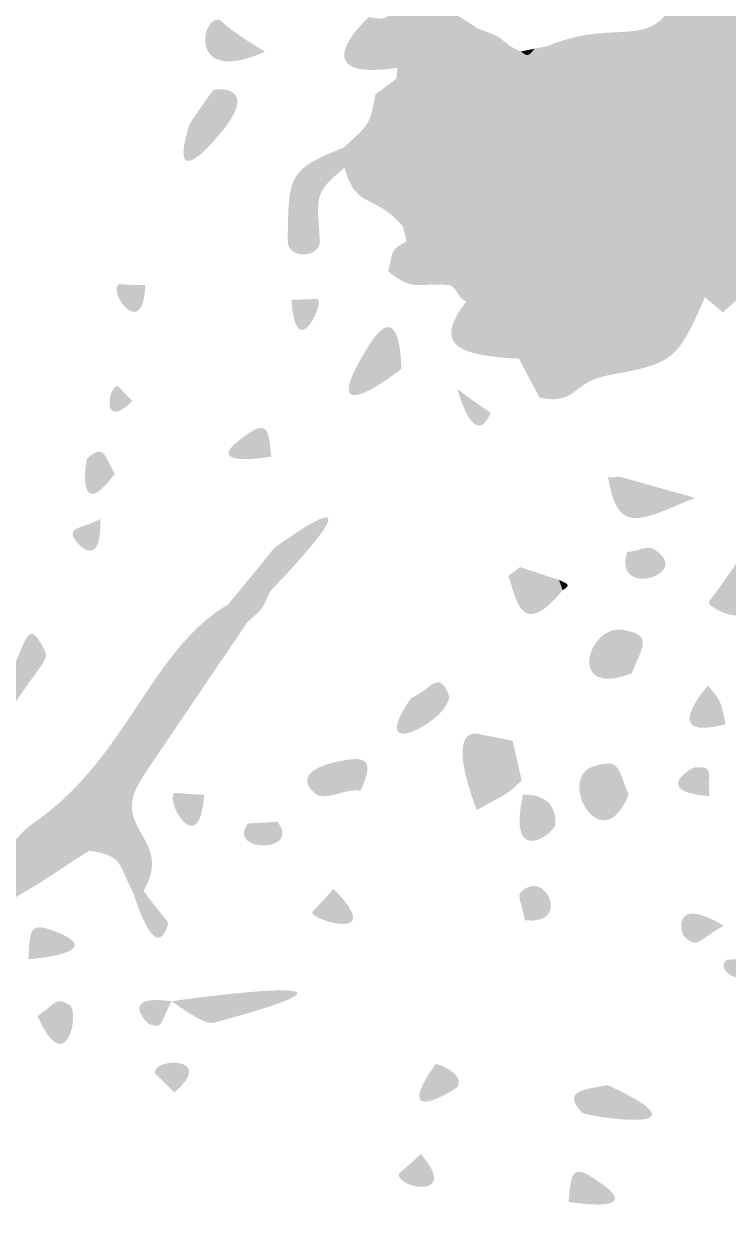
# Model space of a CAD drawing. Header units: millimetres. Extents: x 1061 to 1250, y 28 to 134.
# Drawn here: x 1070.76 to 1078.8, y 59.61 to 73.22 of the extents above; entities that cross this region are included whole.
import ezdxf

# ---------------------------------------------------------------- set-up
doc = ezdxf.new("R2010")
doc.units = ezdxf.units.MM

msp = doc.modelspace()

# ---------------------------------------------------------------- hatches: boundary and pattern name
at = {"true_color": 0x080808, "transparency": 33554687}
h = msp.add_hatch(color=18, dxfattribs=at)
edge = h.paths.add_edge_path(flags=0)
edge.add_spline(control_points=[(1089.765, 75.348), (1089.759, 74.731), (1089.691, 74.723), (1089.135, 74.515), (1089.111, 74.531), (1088.188, 75.013), (1088.89, 74.261), (1088.89, 74.261), (1088.77, 73.86), (1088.77, 73.86), (1088.475, 73.867), (1086.785, 73.911), (1085.174, 73.063), (1084.411, 72.838), (1084.424, 72.864), (1083.72, 72.504), (1083.226, 72.41), (1083.194, 72.472), (1082.875, 72.055), (1082.713, 71.903), (1082.732, 71.931), (1082.511, 71.83), (1081.056, 71.963), (1081.036, 71.879), (1081.009, 71.761), (1080.903, 71.313), (1081.047, 71.265), (1080.71, 70.946), (1080.446, 70.964), (1080.466, 70.971), (1080.213, 71.073), (1080.187, 71.576), (1080.285, 71.574), (1080.257, 71.605), (1080.224, 71.643), (1080.165, 71.71), (1079.705, 71.325), (1079.122, 71.14), (1078.601, 70.218), (1078.535, 70.1), (1078.218, 69.39), (1078.195, 69.348), (1077.436, 69.211), (1077.007, 69.133), (1077.081, 68.866), (1076.648, 68.955), (1076.648, 68.955), (1076.412, 69.4), (1076.412, 69.4), (1076.342, 69.946), (1076.401, 69.948), (1076.115, 70.417), (1076.115, 70.417), (1076.152, 70.758), (1076.152, 70.758), (1076.402, 71.663), (1075.917, 71.62), (1075.895, 72.559), (1076.142, 72.357), (1076.12, 72.366), (1076.449, 72.346), (1076.449, 72.346), (1076.731, 72.964), (1076.731, 72.964), (1077.601, 73.332), (1077.992, 72.808), (1078.278, 73.733), (1078.595, 74.762), (1080.499, 72.465), (1081.673, 73.81), (1083.302, 74.626), (1083.437, 74.483), (1083.479, 74.497), (1084.546, 74.395), (1084.663, 74.916), (1084.71, 75.069), (1084.71, 75.069), (1084.992, 75.235), (1084.992, 75.235), (1085.028, 75.24), (1086.548, 75.412), (1085.226, 74.832), (1084.179, 74.373), (1085.908, 74.601), (1085.969, 74.61), (1086.321, 74.554), (1086.302, 74.555), (1086.638, 74.652), (1086.638, 74.652), (1086.979, 74.888), (1086.979, 74.888), (1086.979, 74.888), (1087.129, 74.914), (1087.129, 74.914), (1087.827, 75.312), (1087.839, 75.184), (1088.612, 75.242), (1089.213, 75.183), (1089.182, 75.208), (1089.765, 75.348)], knot_values=[0, 0, 0, 0, 1, 1, 1, 2, 2, 2, 3, 3, 3, 4, 4, 4, 5, 5, 5, 6, 6, 6, 7, 7, 7, 8, 8, 8, 9, 9, 9, 10, 10, 10, 11, 11, 11, 12, 12, 12, 13, 13, 13, 14, 14, 14, 15, 15, 15, 16, 16, 16, 17, 17, 17, 18, 18, 18, 19, 19, 19, 20, 20, 20, 21, 21, 21, 22, 22, 22, 23, 23, 23, 24, 24, 24, 25, 25, 25, 26, 26, 26, 27, 27, 27, 28, 28, 28, 29, 29, 29, 30, 30, 30, 31, 31, 31, 32, 32, 32, 33, 33, 33, 33], degree=3, periodic=1)
h = msp.add_hatch(color=18, dxfattribs=at)
edge = h.paths.add_edge_path(flags=0)
edge.add_spline(control_points=[(1075.069, 73.415), (1075.279, 73.396), (1075.266, 73.277), (1075.466, 73.379), (1075.503, 73.398), (1075.57, 73.432), (1075.935, 73.17), (1075.935, 73.17), (1075.833, 73.013), (1075.833, 73.013), (1075.833, 73.013), (1075.452, 72.877), (1075.452, 72.877), (1075.452, 72.877), (1075.025, 72.718), (1075.025, 72.718), (1073.915, 72.562), (1074.66, 73.261), (1074.699, 73.298), (1074.912, 73.252), (1074.885, 73.299), (1075.069, 73.415)], knot_values=[0, 0, 0, 0, 1, 1, 1, 2, 2, 2, 3, 3, 3, 4, 4, 4, 5, 5, 5, 6, 6, 6, 7, 7, 7, 7], degree=3, periodic=1)
h = msp.add_hatch(color=18, dxfattribs=at)
edge = h.paths.add_edge_path(flags=0)
edge.add_spline(control_points=[(1073.516, 72.903), (1072.643, 72.506), (1072.78, 73.295), (1072.984, 73.268), (1073.035, 73.262), (1072.999, 73.213), (1073.516, 72.903)], knot_values=[0, 0, 0, 0, 1, 1, 1, 2, 2, 2, 2], degree=3, periodic=1)
h = msp.add_hatch(color=18, dxfattribs=at)
edge = h.paths.add_edge_path(flags=0)
edge.add_spline(control_points=[(1075.935, 73.17), (1076.153, 73.087), (1076.132, 73.115), (1076.319, 72.961), (1076.318, 72.939), (1076.316, 72.958), (1076.449, 72.346), (1076.12, 72.366), (1076.142, 72.357), (1075.895, 72.559), (1075.895, 72.559), (1075.833, 73.013), (1075.833, 73.013), (1075.833, 73.013), (1075.935, 73.17), (1075.935, 73.17)], knot_values=[0, 0, 0, 0, 1, 1, 1, 2, 2, 2, 3, 3, 3, 4, 4, 4, 5, 5, 5, 5], degree=3, periodic=1)
h = msp.add_hatch(color=18, dxfattribs=at)
edge = h.paths.add_edge_path(flags=0)
edge.add_spline(control_points=[(1075.833, 73.013), (1075.833, 73.013), (1075.895, 72.559), (1075.895, 72.559), (1075.917, 71.62), (1076.402, 71.663), (1076.152, 70.758), (1075.927, 71.003), (1075.883, 70.989), (1075.955, 71.286), (1075.995, 71.45), (1075.925, 71.41), (1075.782, 71.378), (1074.747, 71.146), (1075.876, 70.622), (1076.115, 70.417), (1075.873, 70.039), (1075.831, 70.09), (1075.814, 70.056), (1075.724, 70.064), (1075.703, 70.231), (1075.614, 70.239), (1075.24, 70.272), (1075.226, 70.156), (1074.921, 70.396), (1074.968, 70.479), (1074.978, 70.451), (1075.033, 70.549), (1075.042, 70.564), (1075.033, 70.549), (1075.13, 70.741), (1075.13, 70.741), (1075.086, 70.915), (1075.086, 70.915), (1074.745, 71.296), (1074.553, 71.101), (1074.422, 71.578), (1074.422, 71.578), (1074.417, 71.81), (1074.417, 71.81), (1074.677, 72.064), (1074.712, 72.035), (1074.773, 72.414), (1074.773, 72.414), (1075.013, 72.594), (1075.013, 72.594), (1075.876, 72.101), (1075.475, 72.842), (1075.452, 72.877), (1075.452, 72.877), (1075.833, 73.013), (1075.833, 73.013)], knot_values=[0, 0, 0, 0, 1, 1, 1, 2, 2, 2, 3, 3, 3, 4, 4, 4, 5, 5, 5, 6, 6, 6, 7, 7, 7, 8, 8, 8, 9, 9, 9, 10, 10, 10, 11, 11, 11, 12, 12, 12, 13, 13, 13, 14, 14, 14, 15, 15, 15, 16, 16, 16, 17, 17, 17, 17], degree=3, periodic=1)
h = msp.add_hatch(color=18, dxfattribs=at)
edge = h.paths.add_edge_path(flags=0)
edge.add_spline(control_points=[(1076.319, 72.961), (1076.319, 72.961), (1076.432, 72.905), (1076.432, 72.905), (1076.517, 72.848), (1076.513, 72.844), (1076.591, 72.937), (1076.591, 72.937), (1076.731, 72.964), (1076.731, 72.964), (1076.731, 72.964), (1076.449, 72.346), (1076.449, 72.346), (1076.316, 72.958), (1076.318, 72.939), (1076.319, 72.961)], knot_values=[0, 0, 0, 0, 1, 1, 1, 2, 2, 2, 3, 3, 3, 4, 4, 4, 5, 5, 5, 5], degree=3, periodic=1)
h = msp.add_hatch(color=18, dxfattribs=at)
edge = h.paths.add_edge_path(flags=0)
edge.add_spline(control_points=[(1076.432, 72.905), (1076.432, 72.905), (1076.591, 72.937), (1076.591, 72.937), (1076.513, 72.844), (1076.517, 72.848), (1076.432, 72.905)], knot_values=[0, 0, 0, 0, 1, 1, 1, 2, 2, 2, 2], degree=3, periodic=1)
h = msp.add_hatch(color=18, dxfattribs=at)
edge = h.paths.add_edge_path(flags=0)
edge.add_spline(control_points=[(1075.452, 72.877), (1075.475, 72.842), (1075.876, 72.101), (1075.013, 72.594), (1075.013, 72.594), (1075.025, 72.718), (1075.025, 72.718), (1075.025, 72.718), (1075.452, 72.877), (1075.452, 72.877)], knot_values=[0, 0, 0, 0, 1, 1, 1, 2, 2, 2, 3, 3, 3, 3], degree=3, periodic=1)
h = msp.add_hatch(color=18, dxfattribs=at)
edge = h.paths.add_edge_path(flags=0)
edge.add_spline(control_points=[(1072.654, 72.078), (1072.675, 72.109), (1072.895, 72.436), (1072.924, 72.461), (1072.957, 72.491), (1073.514, 72.525), (1072.947, 71.905), (1072.947, 71.905), (1072.654, 72.078), (1072.654, 72.078)], knot_values=[0, 0, 0, 0, 1, 1, 1, 2, 2, 2, 3, 3, 3, 3], degree=3, periodic=1)
h = msp.add_hatch(color=18, dxfattribs=at)
edge = h.paths.add_edge_path(flags=0)
edge.add_spline(control_points=[(1072.654, 72.078), (1072.654, 72.078), (1072.947, 71.905), (1072.947, 71.905), (1072.934, 71.881), (1072.396, 71.259), (1072.654, 72.078)], knot_values=[0, 0, 0, 0, 1, 1, 1, 2, 2, 2, 2], degree=3, periodic=1)
h = msp.add_hatch(color=18, dxfattribs=at)
edge = h.paths.add_edge_path(flags=0)
edge.add_spline(control_points=[(1074.417, 71.81), (1074.417, 71.81), (1074.422, 71.578), (1074.422, 71.578), (1074.058, 71.278), (1074.112, 71.243), (1074.141, 70.749), (1074.153, 70.549), (1073.771, 70.524), (1073.774, 70.749), (1073.784, 71.465), (1073.765, 71.561), (1074.417, 71.81)], knot_values=[0, 0, 0, 0, 1, 1, 1, 2, 2, 2, 3, 3, 3, 4, 4, 4, 4], degree=3, periodic=1)
h = msp.add_hatch(color=18, dxfattribs=at)
edge = h.paths.add_edge_path(flags=0)
edge.add_spline(control_points=[(1076.152, 70.758), (1076.152, 70.758), (1076.115, 70.417), (1076.115, 70.417), (1075.876, 70.622), (1074.747, 71.146), (1075.782, 71.378), (1075.925, 71.41), (1075.995, 71.45), (1075.955, 71.286), (1075.883, 70.989), (1075.927, 71.003), (1076.152, 70.758)], knot_values=[0, 0, 0, 0, 1, 1, 1, 2, 2, 2, 3, 3, 3, 4, 4, 4, 4], degree=3, periodic=1)
h = msp.add_hatch(color=18, dxfattribs=at)
edge = h.paths.add_edge_path(flags=0)
edge.add_spline(control_points=[(1079.705, 71.325), (1079.98, 71.239), (1079.965, 71.279), (1080.213, 71.073), (1080.466, 70.971), (1080.446, 70.964), (1080.71, 70.946), (1080.71, 70.946), (1081.051, 70.601), (1081.051, 70.601), (1081.051, 70.601), (1080.923, 70.416), (1080.923, 70.416), (1080.923, 70.416), (1080.879, 70.326), (1080.879, 70.326), (1079.894, 70.127), (1079.847, 70.483), (1078.91, 70.083), (1078.91, 70.083), (1078.74, 69.928), (1078.74, 69.928), (1078.74, 69.928), (1078.535, 70.1), (1078.535, 70.1), (1078.601, 70.218), (1079.122, 71.14), (1079.705, 71.325)], knot_values=[0, 0, 0, 0, 1, 1, 1, 2, 2, 2, 3, 3, 3, 4, 4, 4, 5, 5, 5, 6, 6, 6, 7, 7, 7, 8, 8, 8, 9, 9, 9, 9], degree=3, periodic=1)
h = msp.add_hatch(color=18, dxfattribs=at)
edge = h.paths.add_edge_path(flags=0)
edge.add_spline(control_points=[(1075.13, 70.741), (1075.033, 70.549), (1075.042, 70.564), (1075.033, 70.549), (1074.978, 70.451), (1074.968, 70.479), (1074.921, 70.396), (1074.979, 70.63), (1074.938, 70.634), (1075.13, 70.741)], knot_values=[0, 0, 0, 0, 1, 1, 1, 2, 2, 2, 3, 3, 3, 3], degree=3, periodic=1)
h = msp.add_hatch(color=18, dxfattribs=at)
edge = h.paths.add_edge_path(flags=0)
edge.add_spline(control_points=[(1076.115, 70.417), (1076.401, 69.948), (1076.342, 69.946), (1076.412, 69.4), (1075.746, 69.435), (1075.411, 69.538), (1075.814, 70.056), (1075.831, 70.09), (1075.873, 70.039), (1076.115, 70.417)], knot_values=[0, 0, 0, 0, 1, 1, 1, 2, 2, 2, 3, 3, 3, 3], degree=3, periodic=1)
h = msp.add_hatch(color=18, dxfattribs=at)
edge = h.paths.add_edge_path(flags=0)
edge.add_spline(control_points=[(1072.149, 70.239), (1072.13, 69.607), (1071.735, 70.136), (1071.838, 70.241), (1071.855, 70.259), (1071.838, 70.241), (1072.149, 70.239)], knot_values=[0, 0, 0, 0, 1, 1, 1, 2, 2, 2, 2], degree=3, periodic=1)
h = msp.add_hatch(color=18, dxfattribs=at)
edge = h.paths.add_edge_path(flags=0)
edge.add_spline(control_points=[(1073.816, 70.074), (1074.122, 70.074), (1074.106, 70.094), (1074.122, 70.074), (1074.177, 70.006), (1073.865, 69.328), (1073.816, 70.074)], knot_values=[0, 0, 0, 0, 1, 1, 1, 2, 2, 2, 2], degree=3, periodic=1)
h = msp.add_hatch(color=18, dxfattribs=at)
edge = h.paths.add_edge_path(flags=0)
edge.add_spline(control_points=[(1075.071, 69.283), (1075.043, 69.259), (1074.03, 68.474), (1074.697, 69.547), (1075.064, 70.139), (1075.07, 69.32), (1075.071, 69.283)], knot_values=[0, 0, 0, 0, 1, 1, 1, 2, 2, 2, 2], degree=3, periodic=1)
h = msp.add_hatch(color=18, dxfattribs=at)
edge = h.paths.add_edge_path(flags=0)
edge.add_spline(control_points=[(1072.002, 68.917), (1071.644, 68.561), (1071.725, 69.085), (1071.83, 69.086), (1071.849, 69.087), (1071.83, 69.086), (1072.002, 68.917)], knot_values=[0, 0, 0, 0, 1, 1, 1, 2, 2, 2, 2], degree=3, periodic=1)
h = msp.add_hatch(color=18, dxfattribs=at)
edge = h.paths.add_edge_path(flags=0)
edge.add_spline(control_points=[(1075.709, 69.057), (1076.083, 68.765), (1076.099, 68.799), (1076.083, 68.765), (1075.898, 68.365), (1075.719, 69.02), (1075.709, 69.057)], knot_values=[0, 0, 0, 0, 1, 1, 1, 2, 2, 2, 2], degree=3, periodic=1)
h = msp.add_hatch(color=18, dxfattribs=at)
edge = h.paths.add_edge_path(flags=0)
edge.add_spline(control_points=[(1073.586, 68.282), (1073.557, 68.277), (1072.701, 68.132), (1073.329, 68.549), (1073.556, 68.699), (1073.557, 68.553), (1073.586, 68.282)], knot_values=[0, 0, 0, 0, 1, 1, 1, 2, 2, 2, 2], degree=3, periodic=1)
h = msp.add_hatch(color=18, dxfattribs=at)
edge = h.paths.add_edge_path(flags=0)
edge.add_spline(control_points=[(1071.801, 68.086), (1071.36, 67.489), (1071.465, 68.245), (1071.489, 68.265), (1071.681, 68.426), (1071.674, 68.308), (1071.801, 68.086)], knot_values=[0, 0, 0, 0, 1, 1, 1, 2, 2, 2, 2], degree=3, periodic=1)
h = msp.add_hatch(color=18, dxfattribs=at)
edge = h.paths.add_edge_path(flags=0)
edge.add_spline(control_points=[(1073.283, 66.825), (1073.612, 67.222), (1073.602, 67.228), (1073.639, 67.254), (1075.015, 68.228), (1073.601, 66.774), (1073.573, 66.745), (1073.52, 66.788), (1073.532, 66.772), (1073.283, 66.825)], knot_values=[0, 0, 0, 0, 1, 1, 1, 2, 2, 2, 3, 3, 3, 3], degree=3, periodic=1)
h = msp.add_hatch(color=18, dxfattribs=at)
edge = h.paths.add_edge_path(flags=0)
edge.add_spline(control_points=[(1077.429, 68.053), (1077.531, 68.027), (1077.502, 68.067), (1077.583, 68.047), (1077.65, 68.029), (1077.645, 68.029), (1078.422, 67.812), (1077.802, 67.558), (1077.536, 67.367), (1077.429, 68.053)], knot_values=[0, 0, 0, 0, 1, 1, 1, 2, 2, 2, 3, 3, 3, 3], degree=3, periodic=1)
h = msp.add_hatch(color=18, dxfattribs=at)
edge = h.paths.add_edge_path(flags=0)
edge.add_spline(control_points=[(1071.635, 67.569), (1071.654, 67.006), (1071.402, 67.266), (1071.382, 67.289), (1071.221, 67.485), (1071.389, 67.442), (1071.635, 67.569)], knot_values=[0, 0, 0, 0, 1, 1, 1, 2, 2, 2, 2], degree=3, periodic=1)
h = msp.add_hatch(color=18, dxfattribs=at)
edge = h.paths.add_edge_path(flags=0)
edge.add_spline(control_points=[(1077.644, 67.19), (1077.872, 67.224), (1077.885, 67.3), (1078.025, 67.171), (1078.306, 66.914), (1077.494, 66.682), (1077.644, 67.19)], knot_values=[0, 0, 0, 0, 1, 1, 1, 2, 2, 2, 2], degree=3, periodic=1)
h = msp.add_hatch(color=18, dxfattribs=at)
edge = h.paths.add_edge_path(flags=0)
edge.add_spline(control_points=[(1078.93, 67.123), (1079.315, 66.128), (1078.609, 66.553), (1078.586, 66.598), (1078.564, 66.643), (1078.611, 66.636), (1078.93, 67.123)], knot_values=[0, 0, 0, 0, 1, 1, 1, 2, 2, 2, 2], degree=3, periodic=1)
h = msp.add_hatch(color=18, dxfattribs=at)
edge = h.paths.add_edge_path(flags=0)
edge.add_spline(control_points=[(1076.425, 67.022), (1076.425, 67.022), (1076.87, 66.874), (1076.87, 66.874), (1076.87, 66.874), (1076.912, 66.758), (1076.912, 66.758), (1076.421, 66.155), (1076.376, 66.708), (1076.291, 66.92), (1076.291, 66.92), (1076.425, 67.022), (1076.425, 67.022)], knot_values=[0, 0, 0, 0, 1, 1, 1, 2, 2, 2, 3, 3, 3, 4, 4, 4, 4], degree=3, periodic=1)
h = msp.add_hatch(color=18, dxfattribs=at)
edge = h.paths.add_edge_path(flags=0)
edge.add_spline(control_points=[(1073.283, 66.825), (1073.532, 66.772), (1073.52, 66.788), (1073.573, 66.745), (1073.484, 66.54), (1073.497, 66.552), (1073.316, 66.396), (1073.316, 66.396), (1073.092, 66.593), (1073.092, 66.593), (1073.092, 66.593), (1073.283, 66.825), (1073.283, 66.825)], knot_values=[0, 0, 0, 0, 1, 1, 1, 2, 2, 2, 3, 3, 3, 4, 4, 4, 4], degree=3, periodic=1)
h = msp.add_hatch(color=18, dxfattribs=at)
edge = h.paths.add_edge_path(flags=0)
edge.add_spline(control_points=[(1076.87, 66.874), (1076.978, 66.827), (1077.004, 66.817), (1076.912, 66.758), (1076.912, 66.758), (1076.87, 66.874), (1076.87, 66.874)], knot_values=[0, 0, 0, 0, 1, 1, 1, 2, 2, 2, 2], degree=3, periodic=1)
h = msp.add_hatch(color=18, dxfattribs=at)
edge = h.paths.add_edge_path(flags=0)
edge.add_spline(control_points=[(1073.092, 66.593), (1073.092, 66.593), (1073.316, 66.396), (1073.316, 66.396), (1072.196, 64.741), (1072.202, 64.754), (1072.101, 64.595), (1071.734, 64.02), (1072.48, 63.93), (1072.129, 63.327), (1072.129, 63.327), (1072.011, 63.305), (1072.011, 63.305), (1071.833, 63.649), (1071.892, 63.727), (1071.508, 63.786), (1071.459, 63.808), (1071.5, 63.858), (1070.944, 64.151), (1071.952, 64.884), (1072.227, 66.091), (1073.092, 66.593)], knot_values=[0, 0, 0, 0, 1, 1, 1, 2, 2, 2, 3, 3, 3, 4, 4, 4, 5, 5, 5, 6, 6, 6, 7, 7, 7, 7], degree=3, periodic=1)
h = msp.add_hatch(color=18, dxfattribs=at)
edge = h.paths.add_edge_path(flags=0)
edge.add_spline(control_points=[(1070.493, 65.612), (1070.788, 66.019), (1070.769, 66.534), (1070.994, 66.085), (1071.057, 65.961), (1070.991, 65.967), (1070.615, 65.4), (1070.615, 65.4), (1070.493, 65.612), (1070.493, 65.612)], knot_values=[0, 0, 0, 0, 1, 1, 1, 2, 2, 2, 3, 3, 3, 3], degree=3, periodic=1)
h = msp.add_hatch(color=18, dxfattribs=at)
edge = h.paths.add_edge_path(flags=0)
edge.add_spline(control_points=[(1077.699, 65.808), (1076.947, 65.513), (1077.196, 66.374), (1077.598, 66.305), (1077.947, 66.245), (1077.823, 66.119), (1077.699, 65.808)], knot_values=[0, 0, 0, 0, 1, 1, 1, 2, 2, 2, 2], degree=3, periodic=1)
h = msp.add_hatch(color=18, dxfattribs=at)
edge = h.paths.add_edge_path(flags=0)
edge.add_spline(control_points=[(1075.179, 65.522), (1075.44, 65.652), (1075.486, 65.834), (1075.605, 65.582), (1075.724, 65.331), (1074.619, 64.717), (1075.179, 65.522)], knot_values=[0, 0, 0, 0, 1, 1, 1, 2, 2, 2, 2], degree=3, periodic=1)
h = msp.add_hatch(color=18, dxfattribs=at)
edge = h.paths.add_edge_path(flags=0)
edge.add_spline(control_points=[(1078.571, 65.67), (1078.738, 65.46), (1078.717, 65.478), (1078.77, 65.227), (1077.999, 65.025), (1078.546, 65.641), (1078.571, 65.67)], knot_values=[0, 0, 0, 0, 1, 1, 1, 2, 2, 2, 2], degree=3, periodic=1)
h = msp.add_hatch(color=18, dxfattribs=at)
edge = h.paths.add_edge_path(flags=0)
edge.add_spline(control_points=[(1076.34, 65.04), (1076.34, 65.04), (1076.443, 64.587), (1076.443, 64.587), (1076.264, 64.406), (1076.258, 64.436), (1075.932, 64.248), (1075.585, 65.156), (1075.887, 65.136), (1075.953, 65.117), (1075.984, 65.108), (1075.953, 65.117), (1076.34, 65.04)], knot_values=[0, 0, 0, 0, 1, 1, 1, 2, 2, 2, 3, 3, 3, 4, 4, 4, 4], degree=3, periodic=1)
h = msp.add_hatch(color=18, dxfattribs=at)
edge = h.paths.add_edge_path(flags=0)
edge.add_spline(control_points=[(1074.605, 64.469), (1074.449, 64.5), (1074.287, 64.38), (1074.131, 64.411), (1074.091, 64.419), (1073.71, 64.699), (1074.444, 64.821), (1074.733, 64.869), (1074.727, 64.739), (1074.605, 64.469)], knot_values=[0, 0, 0, 0, 1, 1, 1, 2, 2, 2, 3, 3, 3, 3], degree=3, periodic=1)
h = msp.add_hatch(color=18, dxfattribs=at)
edge = h.paths.add_edge_path(flags=0)
edge.add_spline(control_points=[(1077.664, 64.422), (1077.356, 63.666), (1076.837, 64.612), (1077.262, 64.747), (1077.565, 64.843), (1077.538, 64.728), (1077.664, 64.422)], knot_values=[0, 0, 0, 0, 1, 1, 1, 2, 2, 2, 2], degree=3, periodic=1)
h = msp.add_hatch(color=18, dxfattribs=at)
edge = h.paths.add_edge_path(flags=0)
edge.add_spline(control_points=[(1078.587, 64.406), (1077.914, 64.462), (1078.387, 64.732), (1078.416, 64.735), (1078.656, 64.754), (1078.558, 64.653), (1078.587, 64.406)], knot_values=[0, 0, 0, 0, 1, 1, 1, 2, 2, 2, 2], degree=3, periodic=1)
h = msp.add_hatch(color=18, dxfattribs=at)
edge = h.paths.add_edge_path(flags=0)
edge.add_spline(control_points=[(1072.821, 64.423), (1072.769, 63.676), (1072.387, 64.322), (1072.475, 64.435), (1072.492, 64.457), (1072.475, 64.435), (1072.821, 64.423)], knot_values=[0, 0, 0, 0, 1, 1, 1, 2, 2, 2, 2], degree=3, periodic=1)
h = msp.add_hatch(color=18, dxfattribs=at)
edge = h.paths.add_edge_path(flags=0)
edge.add_spline(control_points=[(1076.458, 64.425), (1076.85, 64.435), (1076.831, 64.128), (1076.828, 64.087), (1076.822, 63.984), (1076.27, 63.571), (1076.458, 64.425)], knot_values=[0, 0, 0, 0, 1, 1, 1, 2, 2, 2, 2], degree=3, periodic=1)
h = msp.add_hatch(color=18, dxfattribs=at)
edge = h.paths.add_edge_path(flags=0)
edge.add_spline(control_points=[(1070.944, 64.151), (1071.5, 63.858), (1071.459, 63.808), (1071.508, 63.786), (1071.256, 63.622), (1071.28, 63.638), (1071.016, 63.462), (1070.645, 63.232), (1070.638, 63.256), (1070.514, 63.113), (1070.514, 63.113), (1070.35, 63.063), (1070.35, 63.063), (1070.35, 63.063), (1070.191, 62.927), (1070.191, 62.927), (1070.149, 62.952), (1069.877, 63.118), (1069.682, 63.261), (1069.78, 63.286), (1069.778, 63.473), (1069.876, 63.497), (1070.073, 63.547), (1070.498, 62.933), (1070.501, 63.738), (1070.775, 64.015), (1070.745, 64.011), (1070.944, 64.151)], knot_values=[0, 0, 0, 0, 1, 1, 1, 2, 2, 2, 3, 3, 3, 4, 4, 4, 5, 5, 5, 6, 6, 6, 7, 7, 7, 8, 8, 8, 9, 9, 9, 9], degree=3, periodic=1)
h = msp.add_hatch(color=18, dxfattribs=at)
edge = h.paths.add_edge_path(flags=0)
edge.add_spline(control_points=[(1073.658, 64.117), (1073.939, 63.754), (1073.086, 63.762), (1073.312, 64.086), (1073.328, 64.109), (1073.312, 64.086), (1073.658, 64.117)], knot_values=[0, 0, 0, 0, 1, 1, 1, 2, 2, 2, 2], degree=3, periodic=1)
h = msp.add_hatch(color=18, dxfattribs=at)
edge = h.paths.add_edge_path(flags=0)
edge.add_spline(control_points=[(1076.481, 62.992), (1076.428, 63.264), (1076.37, 63.268), (1076.476, 63.346), (1076.736, 63.538), (1076.994, 62.927), (1076.481, 62.992)], knot_values=[0, 0, 0, 0, 1, 1, 1, 2, 2, 2, 2], degree=3, periodic=1)
h = msp.add_hatch(color=18, dxfattribs=at)
edge = h.paths.add_edge_path(flags=0)
edge.add_spline(control_points=[(1072.011, 63.305), (1072.011, 63.305), (1072.129, 63.327), (1072.129, 63.327), (1072.387, 62.975), (1072.418, 62.984), (1072.408, 62.947), (1072.268, 62.46), (1072.024, 63.264), (1072.011, 63.305)], knot_values=[0, 0, 0, 0, 1, 1, 1, 2, 2, 2, 3, 3, 3, 3], degree=3, periodic=1)
h = msp.add_hatch(color=18, dxfattribs=at)
edge = h.paths.add_edge_path(flags=0)
edge.add_spline(control_points=[(1074.297, 63.35), (1074.913, 62.728), (1074.063, 62.992), (1074.056, 63.073), (1074.054, 63.103), (1074.056, 63.073), (1074.297, 63.35)], knot_values=[0, 0, 0, 0, 1, 1, 1, 2, 2, 2, 2], degree=3, periodic=1)
h = msp.add_hatch(color=18, dxfattribs=at)
edge = h.paths.add_edge_path(flags=0)
edge.add_spline(control_points=[(1078.751, 62.928), (1078.452, 62.77), (1078.453, 62.652), (1078.294, 62.81), (1078.267, 62.837), (1078.145, 63.29), (1078.751, 62.928)], knot_values=[0, 0, 0, 0, 1, 1, 1, 2, 2, 2, 2], degree=3, periodic=1)
h = msp.add_hatch(color=18, dxfattribs=at)
edge = h.paths.add_edge_path(flags=0)
edge.add_spline(control_points=[(1070.815, 62.546), (1070.836, 62.854), (1070.816, 62.978), (1071.094, 62.875), (1071.778, 62.621), (1070.85, 62.548), (1070.815, 62.546)], knot_values=[0, 0, 0, 0, 1, 1, 1, 2, 2, 2, 2], degree=3, periodic=1)
h = msp.add_hatch(color=18, dxfattribs=at)
edge = h.paths.add_edge_path(flags=0)
edge.add_spline(control_points=[(1072.45, 62.067), (1072.493, 62.077), (1075.3, 62.462), (1072.943, 61.825), (1072.901, 61.814), (1072.827, 61.794), (1072.45, 62.067)], knot_values=[0, 0, 0, 0, 1, 1, 1, 2, 2, 2, 2], degree=3, periodic=1)
h = msp.add_hatch(color=18, dxfattribs=at)
edge = h.paths.add_edge_path(flags=0)
edge.add_spline(control_points=[(1079.04, 62.552), (1079.074, 62.16), (1078.624, 62.402), (1078.782, 62.541), (1078.782, 62.541), (1079.04, 62.552), (1079.04, 62.552)], knot_values=[0, 0, 0, 0, 1, 1, 1, 2, 2, 2, 2], degree=3, periodic=1)
h = msp.add_hatch(color=18, dxfattribs=at)
edge = h.paths.add_edge_path(flags=0)
edge.add_spline(control_points=[(1070.919, 61.9), (1071.123, 62.03), (1071.121, 62.129), (1071.288, 62.022), (1071.405, 61.946), (1071.245, 61.148), (1070.919, 61.9)], knot_values=[0, 0, 0, 0, 1, 1, 1, 2, 2, 2, 2], degree=3, periodic=1)
h = msp.add_hatch(color=18, dxfattribs=at)
edge = h.paths.add_edge_path(flags=0)
edge.add_spline(control_points=[(1072.45, 62.067), (1072.32, 61.836), (1072.363, 61.749), (1072.196, 61.804), (1072.169, 61.813), (1071.835, 62.153), (1072.45, 62.067)], knot_values=[0, 0, 0, 0, 1, 1, 1, 2, 2, 2, 2], degree=3, periodic=1)
h = msp.add_hatch(color=18, dxfattribs=at)
edge = h.paths.add_edge_path(flags=0)
edge.add_spline(control_points=[(1079.26, 60.474), (1078.361, 62.106), (1079.699, 60.436), (1079.717, 60.404), (1079.717, 60.404), (1079.38, 60.382), (1079.38, 60.382), (1079.38, 60.382), (1079.26, 60.474), (1079.26, 60.474)], knot_values=[0, 0, 0, 0, 1, 1, 1, 2, 2, 2, 3, 3, 3, 3], degree=3, periodic=1)
h = msp.add_hatch(color=18, dxfattribs=at)
edge = h.paths.add_edge_path(flags=0)
edge.add_spline(control_points=[(1072.48, 61.024), (1072.259, 61.256), (1072.259, 61.23), (1072.259, 61.256), (1072.26, 61.427), (1072.96, 61.433), (1072.48, 61.024)], knot_values=[0, 0, 0, 0, 1, 1, 1, 2, 2, 2, 2], degree=3, periodic=1)
h = msp.add_hatch(color=18, dxfattribs=at)
edge = h.paths.add_edge_path(flags=0)
edge.add_spline(control_points=[(1075.462, 61.353), (1075.49, 61.345), (1075.775, 61.259), (1075.721, 61.098), (1075.712, 61.071), (1074.923, 60.583), (1075.462, 61.353)], knot_values=[0, 0, 0, 0, 1, 1, 1, 2, 2, 2, 2], degree=3, periodic=1)
h = msp.add_hatch(color=18, dxfattribs=at)
edge = h.paths.add_edge_path(flags=0)
edge.add_spline(control_points=[(1077.426, 61.11), (1078.699, 60.517), (1077.173, 60.753), (1077.134, 60.795), (1076.912, 61.034), (1077.108, 61.052), (1077.426, 61.11)], knot_values=[0, 0, 0, 0, 1, 1, 1, 2, 2, 2, 2], degree=3, periodic=1)
h = msp.add_hatch(color=18, dxfattribs=at)
edge = h.paths.add_edge_path(flags=0)
edge.add_spline(control_points=[(1075.293, 60.323), (1075.745, 59.81), (1075.044, 59.921), (1075.041, 60.088), (1075.041, 60.115), (1075.041, 60.088), (1075.293, 60.323)], knot_values=[0, 0, 0, 0, 1, 1, 1, 2, 2, 2, 2], degree=3, periodic=1)
h = msp.add_hatch(color=18, dxfattribs=at)
edge = h.paths.add_edge_path(flags=0)
edge.add_spline(control_points=[(1076.978, 59.778), (1077.01, 60.059), (1077, 60.214), (1077.245, 60.06), (1077.955, 59.614), (1077.008, 59.773), (1076.978, 59.778)], knot_values=[0, 0, 0, 0, 1, 1, 1, 2, 2, 2, 2], degree=3, periodic=1)

doc.saveas('drawing.dxf')
